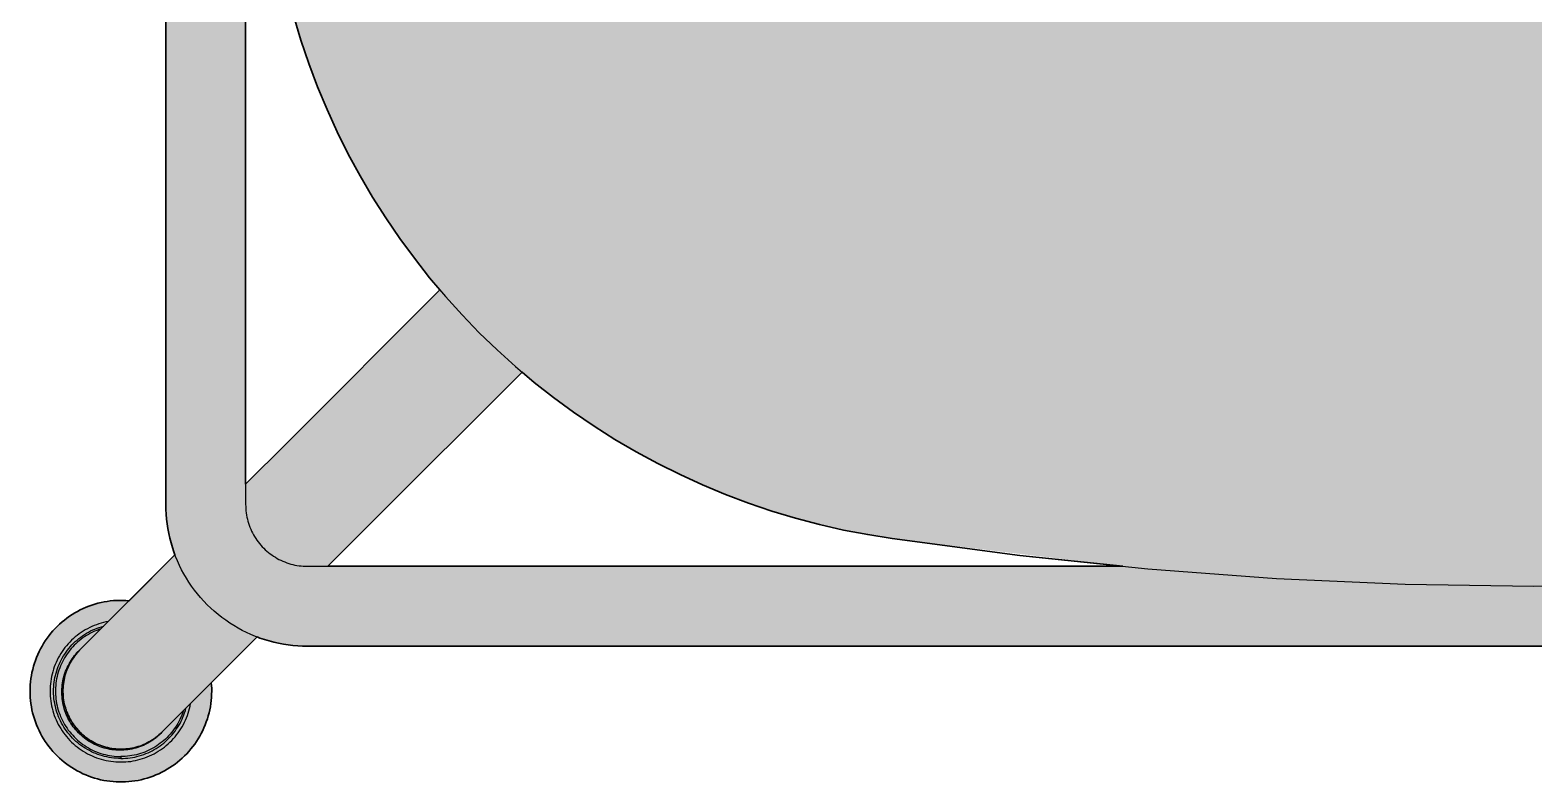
# Model space of a CAD drawing. Header units: millimetres. Extents: x 0 to 1659, y 0 to 753.
# Drawn here: x 1244.9 to 1451.8, y 339.1 to 442.5 of the extents above; entities that cross this region are included whole.
import ezdxf

# ---------------------------------------------------------------- set-up
doc = ezdxf.new("R2010")
doc.units = ezdxf.units.MM
doc.layers.add('Blocks', color=7, linetype='Continuous')
doc.layers.add('Blocks$Fill', color=7, linetype='Continuous', true_color=0xffffff)
doc.layers.add('Blocks$Inner', color=7, linetype='Continuous', lineweight=25, true_color=0x007f00)
doc.layers.add('Blocks$Outline', color=7, linetype='Continuous', lineweight=35, true_color=0xff3f3f)

# ---------------------------------------------------------------- blocks, each defined once
blk = doc.blocks.new('Soft Edge 80 Barstool High Top')
at = {"layer": 'Blocks$Fill'}
h = blk.add_hatch(color=256, dxfattribs=at)
h.paths.add_polyline_path([(526.2, -211.14), (527.05, -211.09), (527.48, -211.09), (527.91, -211.11), (528.34, -211.13), (528.77, -211.18), (529.2, -211.23), (529.63, -211.31), (530.05, -211.39), (530.47, -211.5), (530.89, -211.61), (531.3, -211.74), (531.71, -211.89), (532.11, -212.05), (532.51, -212.22), (532.9, -212.41), (533.28, -212.61), (533.66, -212.82), (534.03, -213.05), (534.39, -213.28), (534.74, -213.54), (535.09, -213.8), (535.42, -214.07), (535.75, -214.36), (536.06, -214.66), (536.36, -214.97), (536.66, -215.28), (536.94, -215.61), (537.21, -215.95), (537.47, -216.3), (537.71, -216.65), (537.95, -217.02), (538.17, -217.39), (538.38, -217.77), (538.57, -218.15), (538.75, -218.55), (538.92, -218.95), (539.08, -219.35), (539.22, -219.76), (539.34, -220.17), (539.45, -220.59), (539.55, -221.01), (539.63, -221.44), (539.7, -221.87), (539.75, -222.3), (539.79, -222.73), (539.81, -223.16), (539.82, -223.59), (539.81, -224.02), (539.79, -224.45), (539.75, -224.88), (539.7, -225.31), (539.63, -225.74), (539.55, -226.16), (539.45, -226.58), (539.34, -227), (539.22, -227.41), (539.08, -227.82), (538.93, -228.22), (538.76, -228.62), (538.58, -229.01), (538.39, -229.4), (538.18, -229.78), (537.96, -230.15), (537.73, -230.51), (537.48, -230.87), (537.22, -231.21), (536.95, -231.55), (536.67, -231.88), (536.38, -232.2), (536.08, -232.51), (535.77, -232.8), (535.44, -233.09), (535.11, -233.36), (534.77, -233.63), (534.42, -233.88), (534.06, -234.12), (533.69, -234.34), (533.32, -234.56), (532.93, -234.76), (532.55, -234.95), (532.15, -235.12), (531.75, -235.28), (531.34, -235.42), (530.93, -235.56), (530.52, -235.67), (530.1, -235.78), (529.68, -235.87), (529.25, -235.94), (528.82, -236), (528.39, -236.04), (527.96, -236.07), (527.53, -236.09), (527.1, -236.09), (526.67, -236.07), (526.24, -236.04), (525.81, -236), (525.38, -235.94), (524.96, -235.87), (524.54, -235.78), (524.12, -235.67), (523.7, -235.56), (523.29, -235.42), (522.88, -235.28), (522.48, -235.12), (522.09, -234.95), (521.7, -234.76), (521.32, -234.56), (520.94, -234.34), (520.58, -234.12), (520.22, -233.88), (519.87, -233.63), (519.52, -233.36), (519.19, -233.09), (518.87, -232.8), (518.55, -232.51), (518.25, -232.2), (517.96, -231.88), (517.68, -231.55), (517.41, -231.21), (517.15, -230.87), (516.91, -230.51), (516.68, -230.15), (516.46, -229.78), (516.25, -229.4), (516.05, -229.01), (515.87, -228.62), (515.71, -228.22), (515.55, -227.82), (515.42, -227.41), (515.29, -227), (515.18, -226.58), (515.08, -226.16), (515, -225.74), (514.94, -225.31), (514.88, -224.88), (514.85, -224.45), (514.82, -224.02), (514.82, -223.59), (514.82, -223.21), (514.84, -222.83), (514.87, -222.44), (508.56, -216.13), (507.54, -216.49), (506.91, -216.68), (506.26, -216.85), (505.61, -217), (504.96, -217.12), (504.3, -217.22), (503.64, -217.3), (502.98, -217.36), (502.31, -217.39), (501.65, -217.4), (163.41, -217.39), (162.74, -217.36), (162.08, -217.3), (161.42, -217.22), (160.76, -217.12), (160.11, -217), (159.46, -216.85), (158.81, -216.68), (158.17, -216.49), (157.54, -216.28), (157.16, -216.13), (150.85, -222.44), (150.9, -223.21), (150.9, -223.59), (150.89, -224.02), (150.87, -224.45), (150.83, -224.88), (150.78, -225.31), (150.72, -225.74), (150.63, -226.16), (150.54, -226.58), (150.43, -227), (150.3, -227.41), (150.16, -227.82), (150.01, -228.22), (149.84, -228.62), (149.66, -229.01), (149.47, -229.4), (149.26, -229.78), (149.04, -230.15), (148.81, -230.51), (148.56, -230.87), (148.31, -231.21), (148.04, -231.55), (147.76, -231.88), (147.47, -232.2), (147.16, -232.51), (146.85, -232.8), (146.53, -233.09), (146.2, -233.36), (145.85, -233.63), (145.5, -233.88), (145.14, -234.12), (144.78, -234.34), (144.4, -234.56), (144.02, -234.76), (143.63, -234.95), (143.23, -235.12), (142.83, -235.28), (142.43, -235.42), (142.02, -235.56), (141.6, -235.67), (141.18, -235.78), (140.76, -235.87), (140.34, -235.94), (139.91, -236), (139.48, -236.04), (139.05, -236.07), (138.62, -236.09), (138.19, -236.09), (137.75, -236.07), (137.32, -236.04), (136.89, -236), (136.47, -235.94), (136.04, -235.87), (135.62, -235.78), (135.2, -235.67), (134.79, -235.56), (134.37, -235.42), (133.97, -235.28), (133.57, -235.12), (133.17, -234.95), (132.78, -234.76), (132.4, -234.56), (132.03, -234.34), (131.66, -234.12), (131.3, -233.88), (130.95, -233.63), (130.61, -233.36), (130.28, -233.09), (129.95, -232.8), (129.64, -232.51), (129.34, -232.2), (129.04, -231.88), (128.76, -231.55), (128.5, -231.21), (128.24, -230.87), (127.99, -230.51), (127.76, -230.15), (127.54, -229.78), (127.33, -229.4), (127.14, -229.01), (126.96, -228.62), (126.79, -228.22), (126.64, -227.82), (126.5, -227.41), (126.38, -227), (126.26, -226.58), (126.17, -226.16), (126.09, -225.74), (126.02, -225.31), (125.97, -224.88), (125.93, -224.45), (125.91, -224.02), (125.9, -223.59), (125.91, -223.16), (125.93, -222.73), (125.97, -222.3), (126.02, -221.87), (126.09, -221.44), (126.17, -221.01), (126.27, -220.59), (126.38, -220.17), (126.5, -219.76), (126.64, -219.35), (126.8, -218.95), (126.96, -218.55), (127.15, -218.15), (127.34, -217.77), (127.55, -217.39), (127.77, -217.02), (128, -216.65), (128.25, -216.3), (128.51, -215.95), (128.78, -215.61), (129.06, -215.28), (129.35, -214.97), (129.66, -214.66), (129.97, -214.36), (130.3, -214.07), (130.63, -213.8), (130.98, -213.54), (131.33, -213.28), (131.69, -213.05), (132.06, -212.82), (132.43, -212.61), (132.82, -212.41), (133.21, -212.22), (133.61, -212.05), (134.01, -211.89), (134.42, -211.74), (134.83, -211.61), (135.24, -211.5), (135.67, -211.39), (136.09, -211.31), (136.52, -211.23), (136.94, -211.18), (137.38, -211.13), (137.81, -211.11), (138.24, -211.09), (138.67, -211.09), (139.1, -211.11), (139.52, -211.14), (145.84, -204.82), (145.49, -203.8), (145.3, -203.17), (145.13, -202.52), (144.98, -201.87), (144.86, -201.22), (144.75, -200.56), (144.67, -199.9), (144.62, -199.24), (144.58, -198.57), (144.57, -197.9), (144.58, 140.33), (144.67, 141.66), (144.75, 142.32), (144.86, 142.98), (144.98, 143.64), (145.13, 144.29), (145.3, 144.93), (145.49, 145.57), (145.7, 146.2), (145.84, 146.58), (139.52, 152.91), (138.67, 152.86), (138.24, 152.86), (137.81, 152.87), (137.38, 152.9), (136.94, 152.94), (136.52, 153), (136.09, 153.07), (135.67, 153.16), (135.24, 153.26), (134.83, 153.38), (134.42, 153.51), (134.01, 153.65), (133.61, 153.81), (133.21, 153.98), (132.82, 154.17), (132.43, 154.37), (132.06, 154.58), (131.69, 154.81), (131.33, 155.05), (130.98, 155.3), (130.63, 155.56), (130.3, 155.84), (129.97, 156.12), (129.66, 156.42), (129.35, 156.73), (129.06, 157.05), (128.78, 157.38), (128.51, 157.71), (128.25, 158.06), (128, 158.42), (127.77, 158.78), (127.55, 159.15), (127.34, 159.53), (127.15, 159.92), (126.96, 160.31), (126.8, 160.71), (126.64, 161.11), (126.5, 161.52), (126.38, 161.94), (126.27, 162.36), (126.17, 162.78), (126.09, 163.2), (126.02, 163.63), (125.97, 164.06), (125.93, 164.49), (125.91, 164.92), (125.9, 165.35), (125.91, 165.79), (125.93, 166.22), (125.97, 166.65), (126.02, 167.08), (126.09, 167.5), (126.17, 167.93), (126.26, 168.35), (126.38, 168.76), (126.5, 169.18), (126.64, 169.59), (126.79, 169.99), (126.96, 170.39), (127.14, 170.78), (127.33, 171.16), (127.54, 171.54), (127.76, 171.91), (127.99, 172.28), (128.24, 172.63), (128.5, 172.98), (128.76, 173.32), (129.04, 173.64), (129.34, 173.96), (129.64, 174.27), (129.95, 174.57), (130.28, 174.85), (130.61, 175.13), (130.95, 175.39), (131.3, 175.64), (131.66, 175.88), (132.03, 176.11), (132.4, 176.32), (132.78, 176.52), (133.17, 176.71), (133.57, 176.88), (133.97, 177.04), (134.37, 177.19), (134.79, 177.32), (135.2, 177.44), (135.62, 177.54), (136.04, 177.63), (136.47, 177.7), (136.89, 177.76), (137.32, 177.81), (137.75, 177.84), (138.19, 177.85), (138.62, 177.85), (139.05, 177.84), (139.48, 177.81), (139.91, 177.76), (140.34, 177.7), (140.76, 177.63), (141.18, 177.54), (141.6, 177.44), (142.02, 177.32), (142.43, 177.19), (142.83, 177.04), (143.23, 176.88), (143.63, 176.71), (144.02, 176.52), (144.4, 176.32), (144.78, 176.11), (145.14, 175.88), (145.5, 175.64), (145.85, 175.39), (146.2, 175.13), (146.53, 174.85), (146.85, 174.57), (147.16, 174.27), (147.47, 173.96), (147.76, 173.64), (148.04, 173.32), (148.31, 172.98), (148.56, 172.63), (148.81, 172.28), (149.04, 171.91), (149.26, 171.54), (149.47, 171.16), (149.66, 170.78), (149.84, 170.39), (150.01, 169.99), (150.16, 169.59), (150.3, 169.18), (150.43, 168.76), (150.54, 168.35), (150.63, 167.93), (150.72, 167.5), (150.78, 167.08), (150.83, 166.65), (150.87, 166.22), (150.89, 165.79), (150.9, 165.35), (150.9, 164.98), (150.88, 164.6), (150.85, 164.2), (157.16, 157.9), (158.17, 158.25), (158.81, 158.45), (159.46, 158.61), (160.11, 158.76), (160.76, 158.88), (161.42, 158.99), (162.08, 159.07), (162.74, 159.12), (163.41, 159.16), (164.07, 159.17), (502.31, 159.16), (502.98, 159.12), (503.64, 159.07), (504.3, 158.99), (504.96, 158.88), (505.61, 158.76), (506.26, 158.61), (506.91, 158.45), (507.54, 158.25), (508.18, 158.04), (508.56, 157.9), (514.87, 164.2), (514.82, 164.98), (514.82, 165.35), (514.82, 165.79), (514.85, 166.22), (514.88, 166.65), (514.94, 167.08), (515, 167.5), (515.08, 167.93), (515.18, 168.35), (515.29, 168.76), (515.42, 169.18), (515.55, 169.59), (515.71, 169.99), (515.87, 170.39), (516.05, 170.78), (516.25, 171.16), (516.46, 171.54), (516.68, 171.91), (516.91, 172.28), (517.15, 172.63), (517.41, 172.98), (517.68, 173.32), (517.96, 173.64), (518.25, 173.96), (518.55, 174.27), (518.87, 174.57), (519.19, 174.85), (519.52, 175.13), (519.87, 175.39), (520.22, 175.64), (520.58, 175.88), (520.94, 176.11), (521.32, 176.32), (521.7, 176.52), (522.09, 176.71), (522.48, 176.88), (522.88, 177.04), (523.29, 177.19), (523.7, 177.32), (524.12, 177.44), (524.54, 177.54), (524.96, 177.63), (525.38, 177.7), (525.81, 177.76), (526.24, 177.81), (526.67, 177.84), (527.1, 177.85), (527.53, 177.85), (527.96, 177.84), (528.39, 177.81), (528.82, 177.76), (529.25, 177.7), (529.68, 177.63), (530.1, 177.54), (530.52, 177.44), (530.93, 177.32), (531.34, 177.19), (531.75, 177.04), (532.15, 176.88), (532.55, 176.71), (532.93, 176.52), (533.32, 176.32), (533.69, 176.11), (534.06, 175.88), (534.42, 175.64), (534.77, 175.39), (535.11, 175.13), (535.44, 174.85), (535.77, 174.57), (536.08, 174.27), (536.38, 173.96), (536.67, 173.64), (536.95, 173.32), (537.22, 172.98), (537.48, 172.63), (537.73, 172.28), (537.96, 171.91), (538.18, 171.54), (538.39, 171.16), (538.58, 170.78), (538.76, 170.39), (538.93, 169.99), (539.08, 169.59), (539.22, 169.18), (539.34, 168.76), (539.45, 168.35), (539.55, 167.93), (539.63, 167.5), (539.7, 167.08), (539.75, 166.65), (539.79, 166.22), (539.81, 165.79), (539.82, 165.35), (539.81, 164.92), (539.79, 164.49), (539.75, 164.06), (539.7, 163.63), (539.63, 163.2), (539.55, 162.78), (539.45, 162.36), (539.34, 161.94), (539.22, 161.52), (539.08, 161.11), (538.92, 160.71), (538.75, 160.31), (538.57, 159.92), (538.38, 159.53), (538.17, 159.15), (537.95, 158.78), (537.71, 158.42), (537.47, 158.06), (537.21, 157.71), (536.94, 157.38), (536.66, 157.05), (536.36, 156.73), (536.06, 156.42), (535.75, 156.12), (535.42, 155.84), (535.09, 155.56), (534.74, 155.3), (534.39, 155.05), (534.03, 154.81), (533.66, 154.58), (533.28, 154.37), (532.9, 154.17), (532.51, 153.98), (532.11, 153.81), (531.71, 153.65), (531.3, 153.51), (530.89, 153.38), (530.47, 153.26), (530.05, 153.16), (529.63, 153.07), (529.2, 153), (528.77, 152.94), (528.34, 152.9), (527.91, 152.87), (527.48, 152.86), (527.05, 152.86), (526.61, 152.87), (526.2, 152.91), (519.88, 146.58), (520.23, 145.57), (520.42, 144.93), (520.59, 144.29), (520.74, 143.64), (520.86, 142.98), (520.96, 142.32), (521.04, 141.66), (521.1, 141), (521.13, 140.33), (521.15, 139.67), (521.13, -198.57), (521.1, -199.24), (521.04, -199.9), (520.96, -200.56), (520.86, -201.22), (520.74, -201.87), (520.59, -202.52), (520.42, -203.17), (520.23, -203.8), (520.02, -204.43), (519.88, -204.82)], flags=0)
h.paths.add_polyline_path([(483.42, 110.12), (486.93, 105.78), (488.94, 103.03), (490.86, 100.22), (492.67, 97.35), (494.4, 94.42), (496.01, 91.43), (497.53, 88.39), (498.94, 85.29), (500.25, 82.15), (501.45, 78.97), (502.54, 75.75), (503.52, 72.5), (504.39, 69.21), (505.15, 65.89), (505.79, 62.56), (506.32, 59.2), (508.67, 41.63), (510.15, 27.45), (510.15, 136.85)], flags=0)
h.paths.add_polyline_path([(389.42, 148.17), (421.18, 144.35), (424.53, 143.82), (427.87, 143.17), (431.19, 142.41), (434.47, 141.55), (437.73, 140.56), (440.95, 139.47), (444.13, 138.27), (447.27, 136.97), (450.36, 135.55), (453.41, 134.04), (456.4, 132.42), (459.33, 130.7), (462.2, 128.88), (465.01, 126.96), (467.75, 124.95), (470.43, 122.85), (472.1, 121.44), (498.83, 148.17)], flags=0)
h.paths.add_polyline_path([(193.61, 121.45), (195.82, 123.28), (197.25, 124.41), (198.7, 125.51), (200.16, 126.58), (201.65, 127.63), (203.16, 128.65), (204.69, 129.64), (206.23, 130.61), (207.8, 131.55), (209.38, 132.46), (210.98, 133.34), (212.86, 134.33), (214.76, 135.28), (216.68, 136.19), (218.63, 137.06), (220.6, 137.88), (222.59, 138.67), (224.6, 139.42), (226.63, 140.12), (228.68, 140.79), (230.75, 141.41), (232.84, 141.98), (234.94, 142.52), (237.07, 143), (239.21, 143.45), (241.37, 143.85), (243.54, 144.2), (256.25, 145.97), (269, 147.47), (276.42, 148.17), (166.89, 148.17)], flags=0)
h.paths.add_polyline_path([(155.57, 27.32), (157.77, 47.49), (159.54, 60.2), (159.9, 62.37), (160.29, 64.53), (160.74, 66.67), (161.22, 68.8), (161.76, 70.9), (162.33, 72.99), (162.95, 75.06), (163.62, 77.11), (164.32, 79.14), (165.07, 81.15), (165.86, 83.14), (166.69, 85.11), (167.55, 87.06), (168.46, 88.98), (169.41, 90.88), (170.4, 92.76), (171.28, 94.36), (172.19, 95.94), (173.13, 97.51), (174.1, 99.06), (175.09, 100.58), (176.11, 102.09), (177.16, 103.58), (178.23, 105.04), (179.33, 106.49), (180.46, 107.92), (181.61, 109.32), (182.3, 110.13), (155.57, 136.85)], flags=0)
h.paths.add_polyline_path([(182.3, -168.36), (178.79, -164.01), (176.78, -161.27), (174.86, -158.46), (173.04, -155.59), (171.32, -152.66), (169.7, -149.67), (168.19, -146.62), (166.77, -143.53), (165.47, -140.39), (164.27, -137.21), (163.18, -133.99), (162.2, -130.73), (161.33, -127.45), (160.57, -124.13), (159.92, -120.79), (159.39, -117.43), (157.04, -99.86), (155.57, -85.68), (155.57, -195.09)], flags=0)
h.paths.add_polyline_path([(276.29, -206.4), (244.54, -202.58), (241.18, -202.05), (237.85, -201.41), (234.53, -200.65), (231.24, -199.78), (227.99, -198.8), (224.77, -197.71), (221.59, -196.51), (218.45, -195.2), (215.35, -193.79), (212.31, -192.27), (209.32, -190.65), (206.39, -188.93), (203.52, -187.11), (200.71, -185.2), (197.96, -183.19), (195.29, -181.09), (193.62, -179.67), (166.89, -206.4)], flags=0)
h.paths.add_polyline_path([(510.15, -85.56), (507.95, -105.72), (506.17, -118.43), (505.82, -120.61), (505.42, -122.77), (504.98, -124.91), (504.49, -127.03), (503.96, -129.14), (503.38, -131.23), (502.76, -133.3), (502.1, -135.35), (501.4, -137.38), (500.65, -139.39), (499.86, -141.38), (499.03, -143.35), (498.16, -145.29), (497.25, -147.22), (496.31, -149.12), (495.32, -150.99), (494.44, -152.6), (493.52, -154.18), (492.59, -155.75), (491.62, -157.29), (490.63, -158.82), (489.6, -160.33), (488.56, -161.81), (487.48, -163.28), (486.38, -164.73), (485.26, -166.15), (484.11, -167.56), (483.42, -168.37), (510.15, -195.09)], flags=0)
h.paths.add_polyline_path([(472.11, -179.68), (469.9, -181.52), (468.47, -182.64), (467.02, -183.74), (465.55, -184.82), (464.07, -185.86), (462.56, -186.88), (461.03, -187.88), (459.49, -188.84), (457.92, -189.78), (456.34, -190.69), (454.74, -191.58), (452.86, -192.57), (450.96, -193.51), (449.03, -194.42), (447.09, -195.29), (445.12, -196.12), (443.13, -196.91), (441.12, -197.66), (439.09, -198.36), (437.04, -199.02), (434.97, -199.64), (432.88, -200.22), (430.77, -200.75), (428.65, -201.24), (426.51, -201.68), (424.35, -202.08), (422.17, -202.43), (409.46, -204.21), (396.72, -205.71), (389.3, -206.4), (498.83, -206.4)], flags=0)
at = {"layer": 'Blocks$Inner'}
for p, q in [((155.57, -85.68), (155.57, -197.9)), ((161.23, -189.44), (182.3, -168.36)), ((193.62, -179.67), (172.54, -200.75)), ((145.84, -204.82), (132.73, -217.93)), ((164.07, -206.4), (276.29, -206.4)), ((144.05, -229.24), (157.16, -216.13))]:
    blk.add_line(p, q, dxfattribs=at)
for points in [[(501.65, -217.4), (164.07, -217.4), (163.41, -217.39), (162.74, -217.36), (162.08, -217.3), (161.42, -217.22), (160.76, -217.12), (160.11, -217), (159.46, -216.85), (158.81, -216.68), (158.17, -216.49), (157.54, -216.28), (156.92, -216.05), (156.3, -215.79), (155.7, -215.51), (155.1, -215.22), (154.52, -214.9), (153.94, -214.57), (153.38, -214.21), (152.83, -213.84), (152.29, -213.44), (151.77, -213.03), (151.26, -212.6), (150.76, -212.16), (150.28, -211.69), (149.82, -211.21), (149.38, -210.72), (148.95, -210.21), (148.53, -209.69), (148.14, -209.15), (147.77, -208.6), (147.41, -208.04), (147.08, -207.46), (146.76, -206.88), (146.46, -206.28), (146.19, -205.67), (145.93, -205.06), (145.7, -204.43), (145.49, -203.8), (145.3, -203.17), (145.13, -202.52), (144.98, -201.87), (144.86, -201.22), (144.75, -200.56), (144.67, -199.9), (144.62, -199.24), (144.58, -198.57), (144.57, -197.9), (144.57, 139.67)], [(162.2, -130.73), (163.18, -133.99), (164.27, -137.21), (165.47, -140.39), (166.77, -143.53), (168.19, -146.62), (169.7, -149.67), (171.32, -152.66), (173.04, -155.59), (174.86, -158.46), (176.78, -161.27), (178.79, -164.01), (180.89, -166.69), (183.08, -169.29), (185.36, -171.81), (187.72, -174.25), (190.17, -176.62), (192.69, -178.9), (195.29, -181.09), (197.96, -183.19), (200.71, -185.2), (203.52, -187.11), (206.39, -188.93), (209.32, -190.65), (212.31, -192.27), (215.35, -193.79), (218.45, -195.2), (221.59, -196.51), (224.77, -197.71), (227.99, -198.8), (231.24, -199.78), (234.53, -200.65), (237.85, -201.41), (241.18, -202.05), (244.54, -202.58), (262.11, -204.93), (279.75, -206.76), (297.42, -208.07), (315.13, -208.86), (332.86, -209.12), (348.86, -208.9)], [(155.57, -195.09), (161.23, -189.44)], [(155.57, -197.9), (155.58, -198.19), (155.59, -198.48), (155.62, -198.77), (155.65, -199.06), (155.7, -199.35), (155.75, -199.63), (155.81, -199.92), (155.89, -200.2), (155.97, -200.48), (156.06, -200.75), (156.17, -201.02), (156.28, -201.29), (156.4, -201.56), (156.53, -201.82), (156.66, -202.07), (156.81, -202.32), (156.97, -202.57), (157.13, -202.81), (157.3, -203.04), (157.48, -203.27), (157.67, -203.49), (157.86, -203.71), (158.06, -203.92), (158.27, -204.12), (158.49, -204.31), (158.71, -204.5), (158.94, -204.68), (159.17, -204.85), (159.41, -205.01), (159.66, -205.17), (159.91, -205.31), (160.16, -205.45), (160.42, -205.58), (160.69, -205.7), (160.95, -205.81), (161.23, -205.91), (161.5, -206.01), (161.78, -206.09), (162.06, -206.16), (162.34, -206.23), (162.63, -206.28), (162.92, -206.33), (163.2, -206.36), (163.49, -206.38), (163.78, -206.4), (164.07, -206.4)], [(172.54, -200.75), (166.89, -206.4)], [(150.85, -222.44), (150.88, -222.83), (150.9, -223.21), (150.9, -223.59), (150.89, -224.02), (150.87, -224.45), (150.83, -224.88), (150.78, -225.31), (150.72, -225.74), (150.63, -226.16), (150.54, -226.58), (150.43, -227), (150.3, -227.41), (150.16, -227.82), (150.01, -228.22), (149.84, -228.62), (149.66, -229.01), (149.47, -229.4), (149.26, -229.78), (149.04, -230.15), (148.81, -230.51), (148.56, -230.87), (148.31, -231.21), (148.04, -231.55), (147.76, -231.88), (147.47, -232.2), (147.16, -232.51), (146.85, -232.8), (146.53, -233.09), (146.2, -233.36), (145.85, -233.63), (145.5, -233.88), (145.14, -234.12), (144.78, -234.34), (144.4, -234.56), (144.02, -234.76), (143.63, -234.95), (143.23, -235.12), (142.83, -235.28), (142.43, -235.42), (142.02, -235.56), (141.6, -235.67), (141.18, -235.78), (140.76, -235.87), (140.34, -235.94), (139.91, -236), (139.48, -236.04), (139.05, -236.07), (138.62, -236.09), (138.19, -236.09), (137.75, -236.07), (137.32, -236.04), (136.89, -236), (136.47, -235.94), (136.04, -235.87), (135.62, -235.78), (135.2, -235.67), (134.79, -235.56), (134.37, -235.42), (133.97, -235.28), (133.57, -235.12), (133.17, -234.95), (132.78, -234.76), (132.4, -234.56), (132.03, -234.34), (131.66, -234.12), (131.3, -233.88), (130.95, -233.63), (130.61, -233.36), (130.28, -233.09), (129.95, -232.8), (129.64, -232.51), (129.34, -232.2), (129.04, -231.88), (128.76, -231.55), (128.5, -231.21), (128.24, -230.87), (127.99, -230.51), (127.76, -230.15), (127.54, -229.78), (127.33, -229.4), (127.14, -229.01), (126.96, -228.62), (126.79, -228.22), (126.64, -227.82), (126.5, -227.41), (126.38, -227), (126.26, -226.58), (126.17, -226.16), (126.09, -225.74), (126.02, -225.31), (125.97, -224.88), (125.93, -224.45), (125.91, -224.02), (125.9, -223.59), (125.91, -223.16), (125.93, -222.73), (125.97, -222.3), (126.02, -221.87), (126.09, -221.44), (126.17, -221.01), (126.27, -220.59), (126.38, -220.17), (126.5, -219.76), (126.64, -219.35), (126.8, -218.95), (126.96, -218.55), (127.15, -218.15), (127.34, -217.77), (127.55, -217.39), (127.77, -217.02), (128, -216.65), (128.25, -216.3), (128.51, -215.95), (128.78, -215.61), (129.06, -215.28), (129.35, -214.97), (129.66, -214.66), (129.97, -214.36), (130.3, -214.07), (130.63, -213.8), (130.98, -213.54), (131.33, -213.28), (131.69, -213.05), (132.06, -212.82), (132.43, -212.61), (132.82, -212.41), (133.21, -212.22), (133.61, -212.05), (134.01, -211.89), (134.42, -211.74), (134.83, -211.61), (135.24, -211.5), (135.67, -211.39), (136.09, -211.31), (136.52, -211.23), (136.94, -211.18), (137.38, -211.13), (137.81, -211.11), (138.24, -211.09), (138.67, -211.09), (139.1, -211.11), (139.54, -211.14)], [(136.69, -213.99), (136.35, -214.06), (136.02, -214.14), (135.69, -214.22), (135.37, -214.32), (135.05, -214.44), (134.73, -214.56), (134.42, -214.69), (134.11, -214.84), (133.81, -214.99), (133.51, -215.16), (133.22, -215.33), (132.94, -215.52), (132.66, -215.71), (132.39, -215.92), (132.12, -216.13), (131.87, -216.35), (131.62, -216.59), (131.38, -216.83), (131.15, -217.08), (130.93, -217.33), (130.71, -217.6), (130.51, -217.87), (130.31, -218.15), (130.13, -218.43), (129.95, -218.72), (129.79, -219.02), (129.63, -219.32), (129.49, -219.63), (129.36, -219.94), (129.24, -220.26), (129.13, -220.58), (129.03, -220.91), (128.94, -221.24), (128.86, -221.57), (128.8, -221.9), (128.75, -222.24), (128.7, -222.57), (128.68, -222.91), (128.66, -223.25), (128.65, -223.59), (128.66, -223.93), (128.68, -224.27), (128.7, -224.61), (128.75, -224.95), (128.8, -225.28), (128.86, -225.62), (128.94, -225.95), (129.03, -226.28), (129.13, -226.6), (129.24, -226.92), (129.36, -227.24), (129.49, -227.55), (129.64, -227.86), (129.79, -228.17), (129.96, -228.46), (130.13, -228.75), (130.32, -229.04), (130.51, -229.32), (130.72, -229.59), (130.93, -229.85), (131.15, -230.11), (131.38, -230.36), (131.62, -230.6), (131.87, -230.83), (132.13, -231.06), (132.39, -231.27), (132.66, -231.47), (132.94, -231.67), (133.23, -231.86), (133.52, -232.03), (133.82, -232.2), (134.12, -232.35), (134.43, -232.49), (134.74, -232.63), (135.06, -232.75), (135.38, -232.86), (135.7, -232.96), (136.03, -233.05), (136.36, -233.13), (136.7, -233.19), (137.03, -233.24), (137.37, -233.29), (137.71, -233.32), (138.05, -233.33), (138.39, -233.34), (138.73, -233.34), (139.07, -233.32), (139.41, -233.29), (139.75, -233.25), (140.08, -233.2), (140.41, -233.13), (140.75, -233.05), (141.07, -232.97), (141.4, -232.87), (141.72, -232.76), (142.04, -232.64), (142.35, -232.5), (142.66, -232.36), (142.96, -232.21), (143.26, -232.04), (143.55, -231.87), (143.84, -231.68), (144.12, -231.49), (144.39, -231.28), (144.65, -231.07), (144.91, -230.85), (145.16, -230.62), (145.4, -230.38), (145.63, -230.13), (145.86, -229.87), (146.07, -229.61), (146.28, -229.34), (146.47, -229.06), (146.66, -228.77), (146.83, -228.48), (147, -228.19), (147.16, -227.88), (147.3, -227.58), (147.43, -227.26), (147.56, -226.95), (147.67, -226.63), (147.77, -226.3), (147.86, -225.97), (147.93, -225.64), (148, -225.31)], [(146.97, -226.33), (146.88, -226.62), (146.77, -226.91), (146.65, -227.19), (146.52, -227.47), (146.38, -227.75), (146.24, -228.02), (146.08, -228.28), (145.92, -228.54), (145.75, -228.79), (145.56, -229.04), (145.37, -229.28), (145.18, -229.52), (144.97, -229.74), (144.76, -229.96), (144.54, -230.18), (144.31, -230.38), (144.07, -230.58), (143.83, -230.77), (143.58, -230.95), (143.33, -231.12), (143.07, -231.29), (142.81, -231.44), (142.54, -231.59), (142.26, -231.72), (141.98, -231.85), (141.7, -231.97), (141.41, -232.07), (141.12, -232.17), (140.83, -232.26), (140.53, -232.34), (140.23, -232.4), (139.93, -232.46), (139.62, -232.51), (139.32, -232.54), (139.01, -232.57), (138.71, -232.59), (138.4, -232.59), (138.4, -232.86), (138.08, -232.85), (137.76, -232.83), (137.44, -232.81), (137.12, -232.77), (136.8, -232.72), (136.48, -232.65), (136.17, -232.58), (135.86, -232.5), (135.55, -232.41), (135.25, -232.3), (134.95, -232.19), (134.65, -232.06), (134.36, -231.93), (134.07, -231.78), (133.79, -231.62), (133.51, -231.46), (133.24, -231.28), (132.98, -231.1), (132.72, -230.91), (132.47, -230.71), (132.22, -230.5), (131.99, -230.28), (131.76, -230.05), (131.54, -229.82), (131.33, -229.57), (131.12, -229.32), (130.93, -229.07), (130.74, -228.8), (130.57, -228.53), (130.4, -228.26), (130.24, -227.98), (130.09, -227.69), (129.96, -227.4), (129.83, -227.11), (129.71, -226.81), (129.61, -226.5), (129.51, -226.19), (129.43, -225.88), (129.35, -225.57), (129.29, -225.25), (129.24, -224.94), (129.19, -224.62), (129.16, -224.3), (129.14, -223.98), (129.14, -223.65), (129.14, -223.33), (129.16, -223.01), (129.18, -222.69), (129.22, -222.37), (129.27, -222.05), (129.32, -221.73), (129.39, -221.42), (129.48, -221.11), (129.57, -220.8), (129.67, -220.49), (129.78, -220.19), (129.91, -219.9), (130.04, -219.6), (130.18, -219.31), (130.34, -219.03), (130.5, -218.75), (130.67, -218.48), (130.86, -218.22), (131.05, -217.96), (131.25, -217.71), (131.46, -217.46), (131.67, -217.22), (131.9, -216.99), (132.13, -216.77), (132.37, -216.56), (132.62, -216.35), (132.88, -216.16), (133.14, -215.97), (133.41, -215.79), (133.68, -215.62), (133.96, -215.46), (134.24, -215.31), (134.53, -215.17), (134.83, -215.04), (135.13, -214.92), (135.43, -214.82), (135.74, -214.72), (136.05, -214.63)], [(135.66, -215.02), (135.37, -215.12), (135.07, -215.23), (134.79, -215.35), (134.51, -215.48), (134.23, -215.62), (133.95, -215.77), (133.69, -215.92), (133.43, -216.09), (133.17, -216.27), (132.92, -216.45), (132.68, -216.65), (132.44, -216.85), (132.21, -217.06), (131.99, -217.28), (131.77, -217.5), (131.57, -217.73), (131.37, -217.97), (131.18, -218.22), (131, -218.47), (130.83, -218.73), (130.66, -218.99), (130.51, -219.26), (130.36, -219.54), (130.23, -219.82), (130.1, -220.1), (129.99, -220.39), (129.88, -220.69), (129.79, -220.98), (129.7, -221.28), (129.63, -221.58), (129.56, -221.89), (129.51, -222.19), (129.47, -222.5), (129.44, -222.81), (129.41, -223.12), (129.4, -223.43), (129.4, -223.74), (129.41, -224.05), (129.43, -224.36), (129.47, -224.67), (129.51, -224.98), (129.56, -225.28), (129.63, -225.59), (129.7, -225.89), (129.78, -226.19), (129.88, -226.49), (129.98, -226.78), (130.1, -227.07), (130.22, -227.35), (130.36, -227.63), (130.5, -227.91), (130.66, -228.18), (130.82, -228.44), (130.99, -228.7), (131.17, -228.95), (131.36, -229.2), (131.56, -229.44), (131.77, -229.67), (131.98, -229.9), (132.2, -230.12), (132.43, -230.33), (132.67, -230.53), (132.91, -230.72), (133.16, -230.91), (133.42, -231.08), (133.68, -231.25), (133.94, -231.41), (134.22, -231.56), (134.49, -231.7), (134.78, -231.83), (135.06, -231.95), (135.35, -232.06), (135.65, -232.16), (135.95, -232.25), (136.25, -232.33), (136.55, -232.4), (136.85, -232.46), (137.16, -232.51), (137.47, -232.54), (137.78, -232.57), (138.09, -232.59), (138.4, -232.59)], [(138.42, -231.57), (138.27, -231.72), (137.99, -231.72), (137.71, -231.7), (137.44, -231.68), (137.16, -231.65), (136.89, -231.6), (136.62, -231.55), (136.35, -231.49), (136.08, -231.42), (135.82, -231.34), (135.56, -231.25), (135.3, -231.15), (135.04, -231.04), (134.79, -230.93), (134.54, -230.8), (134.3, -230.67), (134.06, -230.53), (133.83, -230.38), (133.6, -230.22), (133.38, -230.05), (133.17, -229.88), (132.96, -229.7), (132.75, -229.51), (132.56, -229.32), (132.37, -229.12), (132.18, -228.91), (132.01, -228.7), (131.84, -228.48), (131.68, -228.25), (131.53, -228.02), (131.38, -227.78), (131.24, -227.54), (131.12, -227.3), (131, -227.05), (130.89, -226.79), (130.78, -226.54), (130.69, -226.28), (130.61, -226.01), (130.53, -225.75), (130.47, -225.48), (130.41, -225.21), (130.37, -224.93), (130.33, -224.66), (130.3, -224.38), (130.28, -224.11), (130.27, -223.83), (130.27, -223.55), (130.29, -223.28), (130.31, -223), (130.34, -222.73), (130.37, -222.45), (130.42, -222.18), (130.48, -221.91), (130.55, -221.64), (130.62, -221.37), (130.71, -221.11), (130.8, -220.85), (130.91, -220.6), (131.02, -220.34), (131.14, -220.09), (131.27, -219.85), (131.41, -219.61), (131.56, -219.37), (131.71, -219.14), (131.87, -218.92), (132.04, -218.7), (132.22, -218.49), (132.4, -218.28), (132.6, -218.08), (132.67, -218.01), (132.6, -218.08), (132.75, -217.93), (132.56, -218.13), (132.37, -218.33), (132.2, -218.55), (132.03, -218.77), (131.87, -218.99), (131.71, -219.22), (131.56, -219.45), (131.43, -219.69), (131.3, -219.94), (131.18, -220.19), (131.06, -220.44), (130.96, -220.7), (130.87, -220.95), (130.78, -221.22), (130.7, -221.48), (130.64, -221.75), (130.58, -222.02), (130.53, -222.29), (130.49, -222.57), (130.46, -222.84), (130.44, -223.12), (130.43, -223.39), (130.43, -223.67), (130.44, -223.95), (130.45, -224.22), (130.48, -224.5), (130.52, -224.77), (130.56, -225.05), (130.62, -225.32), (130.69, -225.59), (130.76, -225.85), (130.84, -226.11), (130.94, -226.38), (131.04, -226.63), (131.15, -226.89), (131.27, -227.14), (131.39, -227.38), (131.53, -227.62), (131.67, -227.86), (131.83, -228.09), (131.99, -228.31), (132.15, -228.53), (132.33, -228.75), (132.51, -228.96), (132.7, -229.16), (132.9, -229.35), (133.1, -229.54), (133.31, -229.72), (133.53, -229.89), (133.75, -230.06), (133.98, -230.22), (134.21, -230.37), (134.45, -230.51), (134.69, -230.64), (134.93, -230.77), (135.18, -230.88), (135.44, -230.99), (135.7, -231.09), (135.96, -231.18), (136.22, -231.26), (136.49, -231.33), (136.76, -231.39), (137.03, -231.45), (137.3, -231.49), (137.58, -231.53), (137.85, -231.55), (138.13, -231.56), (138.41, -231.57), (138.68, -231.57), (138.95, -231.55), (139.22, -231.53), (139.5, -231.5), (139.77, -231.46), (140.03, -231.41), (140.3, -231.35), (140.56, -231.28), (140.83, -231.2), (141.09, -231.12), (141.34, -231.02), (141.59, -230.92), (141.84, -230.81), (142.09, -230.69), (142.33, -230.56), (142.56, -230.42), (142.79, -230.27), (143.02, -230.12), (143.24, -229.96), (143.46, -229.79), (143.66, -229.62), (143.87, -229.43), (144.06, -229.24), (143.91, -229.4)], [(132.73, -217.93), (132.54, -218.13), (132.36, -218.34), (132.18, -218.55), (132.01, -218.77), (131.84, -219), (131.69, -219.23), (131.54, -219.46), (131.4, -219.71), (131.27, -219.95), (131.15, -220.2), (131.04, -220.46), (130.93, -220.72), (130.84, -220.98), (130.75, -221.24), (130.67, -221.51), (130.61, -221.78), (130.55, -222.06), (130.5, -222.33), (130.46, -222.61), (130.44, -222.88), (130.42, -223.16), (130.41, -223.44), (130.41, -223.72), (130.42, -224), (130.44, -224.28), (130.47, -224.55), (130.51, -224.83), (130.56, -225.1), (130.61, -225.38), (130.68, -225.65), (130.76, -225.91), (130.85, -226.18), (130.94, -226.44), (131.05, -226.7), (131.16, -226.95), (131.28, -227.2), (131.42, -227.45), (131.56, -227.69), (131.7, -227.93), (131.86, -228.16), (132.02, -228.38), (132.2, -228.6), (132.38, -228.81), (132.56, -229.02), (132.76, -229.22), (132.96, -229.42), (133.16, -229.6), (133.38, -229.78), (133.6, -229.95), (133.82, -230.12), (134.05, -230.27), (134.29, -230.42), (134.53, -230.56), (134.77, -230.69), (135.02, -230.82), (135.28, -230.93), (135.54, -231.03), (135.8, -231.13), (136.06, -231.22), (136.33, -231.29), (136.6, -231.36), (136.87, -231.42), (137.15, -231.47), (137.42, -231.51), (137.7, -231.54), (137.98, -231.56), (138.26, -231.57), (138.54, -231.57), (138.82, -231.56), (139.09, -231.54), (139.37, -231.51), (139.65, -231.47), (139.92, -231.43), (140.19, -231.37), (140.46, -231.3), (140.73, -231.23), (141, -231.14), (141.26, -231.05), (141.52, -230.94), (141.77, -230.83), (142.02, -230.71), (142.27, -230.58), (142.51, -230.44), (142.75, -230.29), (142.98, -230.14), (143.21, -229.97), (143.43, -229.8), (143.64, -229.62), (143.85, -229.44), (144.05, -229.24)], [(132.73, -217.93), (132.54, -218.13), (132.36, -218.34), (132.18, -218.55), (132.01, -218.77), (131.84, -219), (131.69, -219.23), (131.54, -219.46), (131.4, -219.71), (131.27, -219.95), (131.15, -220.2), (131.04, -220.46), (130.93, -220.72), (130.84, -220.98), (130.75, -221.24), (130.67, -221.51), (130.61, -221.78), (130.55, -222.06), (130.5, -222.33), (130.46, -222.61), (130.44, -222.88), (130.42, -223.16), (130.41, -223.44), (130.41, -223.72), (130.42, -224), (130.44, -224.28), (130.47, -224.55), (130.51, -224.83), (130.56, -225.1), (130.61, -225.38), (130.68, -225.65), (130.76, -225.91), (130.85, -226.18), (130.94, -226.44), (131.05, -226.7), (131.16, -226.95), (131.28, -227.2), (131.42, -227.45), (131.56, -227.69), (131.7, -227.93), (131.86, -228.16), (132.02, -228.38), (132.2, -228.6), (132.38, -228.81), (132.56, -229.02), (132.76, -229.22), (132.96, -229.42), (133.16, -229.6), (133.38, -229.78), (133.6, -229.95), (133.82, -230.12), (134.05, -230.27), (134.29, -230.42), (134.53, -230.56), (134.77, -230.69), (135.02, -230.82), (135.28, -230.93), (135.54, -231.03), (135.8, -231.13), (136.06, -231.22), (136.33, -231.29), (136.6, -231.36), (136.87, -231.42), (137.15, -231.47), (137.42, -231.51), (137.7, -231.54), (137.98, -231.56), (138.26, -231.57), (138.54, -231.57), (138.82, -231.56), (139.09, -231.54), (139.37, -231.51), (139.65, -231.47), (139.92, -231.43), (140.19, -231.37), (140.46, -231.3), (140.73, -231.23), (141, -231.14), (141.26, -231.05), (141.52, -230.94), (141.77, -230.83), (142.02, -230.71), (142.27, -230.58), (142.51, -230.44), (142.75, -230.29), (142.98, -230.14), (143.21, -229.97), (143.43, -229.8), (143.64, -229.62), (143.85, -229.44), (144.05, -229.24)], [(132.67, -218.01), (132.6, -218.08)], [(138.4, -232.86), (138.72, -232.85), (139.04, -232.83), (139.36, -232.81), (139.68, -232.77), (140, -232.72), (140.31, -232.66), (140.62, -232.59), (140.93, -232.5), (141.24, -232.41), (141.54, -232.31), (141.84, -232.19), (142.14, -232.07), (142.43, -231.94), (142.71, -231.79), (142.99, -231.64), (143.27, -231.47), (143.54, -231.3), (143.8, -231.12), (144.06, -230.93), (144.31, -230.73), (144.55, -230.52), (144.79, -230.3), (145.02, -230.08), (145.24, -229.84), (145.45, -229.6), (145.65, -229.36), (145.85, -229.1), (146.03, -228.84), (146.21, -228.58), (146.38, -228.3), (146.54, -228.02), (146.69, -227.74), (146.82, -227.45), (146.95, -227.16), (147.07, -226.86), (147.18, -226.56), (147.28, -226.25), (147.36, -225.94)], [(143.99, -229.32), (143.79, -229.51), (143.59, -229.7), (143.38, -229.88), (143.16, -230.06), (142.94, -230.22), (142.71, -230.38), (142.48, -230.53), (142.24, -230.67), (142, -230.81), (141.75, -230.93), (141.5, -231.05), (141.24, -231.15), (140.98, -231.25), (140.72, -231.34), (140.46, -231.42), (140.19, -231.49), (139.92, -231.56), (139.65, -231.61), (139.37, -231.65), (139.1, -231.68), (138.82, -231.71), (138.54, -231.72), (138.27, -231.72)]]:
    blk.add_lwpolyline(points, dxfattribs=at)
for points in [[(132.73, -217.93), (132.54, -218.13), (132.36, -218.34), (132.18, -218.55), (132.01, -218.77), (131.84, -219), (131.69, -219.23), (131.54, -219.46), (131.4, -219.71), (131.27, -219.95), (131.15, -220.2), (131.04, -220.46), (130.93, -220.72), (130.84, -220.98), (130.75, -221.24), (130.67, -221.51), (130.61, -221.78), (130.55, -222.06), (130.5, -222.33), (130.46, -222.61), (130.44, -222.88), (130.42, -223.16), (130.41, -223.44), (130.41, -223.72), (130.42, -224), (130.44, -224.28), (130.47, -224.55), (130.51, -224.83), (130.56, -225.1), (130.61, -225.38), (130.68, -225.65), (130.76, -225.91), (130.85, -226.18), (130.94, -226.44), (131.05, -226.7), (131.16, -226.95), (131.28, -227.2), (131.42, -227.45), (131.56, -227.69), (131.7, -227.93), (131.86, -228.16), (132.02, -228.38), (132.2, -228.6), (132.38, -228.81), (132.56, -229.02), (132.76, -229.22), (132.96, -229.42), (133.16, -229.6), (133.38, -229.78), (133.6, -229.95), (133.82, -230.12), (134.05, -230.27), (134.29, -230.42), (134.53, -230.56), (134.77, -230.69), (135.02, -230.82), (135.28, -230.93), (135.54, -231.03), (135.8, -231.13), (136.06, -231.22), (136.33, -231.29), (136.6, -231.36), (136.87, -231.42), (137.15, -231.47), (137.42, -231.51), (137.7, -231.54), (137.98, -231.56), (138.26, -231.57), (138.54, -231.57), (138.82, -231.56), (139.09, -231.54), (139.37, -231.51), (139.65, -231.47), (139.92, -231.43), (140.19, -231.37), (140.46, -231.3), (140.73, -231.23), (141, -231.14), (141.26, -231.05), (141.52, -230.94), (141.77, -230.83), (142.02, -230.71), (142.27, -230.58), (142.51, -230.44), (142.75, -230.29), (142.98, -230.14), (143.21, -229.97), (143.43, -229.8), (143.64, -229.62), (143.85, -229.44), (144.05, -229.24), (143.85, -229.44), (143.64, -229.62), (143.43, -229.8), (143.21, -229.97), (142.98, -230.14), (142.75, -230.29), (142.51, -230.44), (142.27, -230.58), (142.02, -230.71), (141.77, -230.83), (141.52, -230.94), (141.26, -231.05), (141, -231.14), (140.73, -231.23), (140.46, -231.3), (140.19, -231.37), (139.92, -231.43), (139.65, -231.47), (139.37, -231.51), (139.09, -231.54), (138.82, -231.56), (138.54, -231.57), (138.26, -231.57), (137.98, -231.56), (137.7, -231.54), (137.42, -231.51), (137.15, -231.47), (136.87, -231.42), (136.6, -231.36), (136.33, -231.29), (136.06, -231.22), (135.8, -231.13), (135.54, -231.03), (135.28, -230.93), (135.02, -230.82), (134.77, -230.69), (134.53, -230.56), (134.29, -230.42), (134.05, -230.27), (133.82, -230.12), (133.6, -229.95), (133.38, -229.78), (133.16, -229.6), (132.96, -229.42), (132.76, -229.22), (132.56, -229.02), (132.38, -228.81), (132.2, -228.6), (132.02, -228.38), (131.86, -228.16), (131.7, -227.93), (131.56, -227.69), (131.42, -227.45), (131.28, -227.2), (131.16, -226.95), (131.05, -226.7), (130.94, -226.44), (130.85, -226.18), (130.76, -225.91), (130.68, -225.65), (130.61, -225.38), (130.56, -225.1), (130.51, -224.83), (130.47, -224.55), (130.44, -224.28), (130.42, -224), (130.41, -223.72), (130.41, -223.44), (130.42, -223.16), (130.44, -222.88), (130.46, -222.61), (130.5, -222.33), (130.55, -222.06), (130.61, -221.78), (130.67, -221.51), (130.75, -221.24), (130.84, -220.98), (130.93, -220.72), (131.04, -220.46), (131.15, -220.2), (131.27, -219.95), (131.4, -219.71), (131.54, -219.46), (131.69, -219.23), (131.84, -219), (132.01, -218.77), (132.18, -218.55), (132.36, -218.34), (132.54, -218.13)], [(132.35, -218.34), (132.36, -218.34), (132.4, -218.28), (132.36, -218.34), (132.35, -218.34), (132.36, -218.34), (132.4, -218.28), (132.36, -218.34), (132.35, -218.34), (132.36, -218.34), (132.4, -218.28), (132.36, -218.34)], [(132.4, -218.28), (132.36, -218.34), (132.35, -218.34), (132.36, -218.34)], [(138.1, -231.56), (138.17, -231.57), (138.1, -231.56), (138.17, -231.57), (138.1, -231.56), (138.17, -231.57)], [(138.49, -231.57), (138.54, -231.57), (138.57, -231.57), (138.54, -231.57)], [(138.49, -231.57), (138.54, -231.57), (138.57, -231.57), (138.54, -231.57), (138.49, -231.57), (138.54, -231.57), (138.57, -231.57), (138.54, -231.57), (138.49, -231.57), (138.54, -231.57), (138.57, -231.57), (138.54, -231.57), (138.49, -231.57), (138.54, -231.57), (138.57, -231.57), (138.54, -231.57)], [(138.49, -231.57), (138.54, -231.57), (138.57, -231.57), (138.54, -231.57), (138.49, -231.57), (138.54, -231.57), (138.57, -231.57), (138.54, -231.57)]]:
    blk.add_lwpolyline(points, close=True, dxfattribs=at)
for points in [[(132.67, -218.01, 0), (132.6, -218.08, 0)], [(138.1, -231.56, 0), (138.17, -231.57, 0)]]:
    blk.add_polyline3d(points, close=True, dxfattribs=at)
at = {"layer": 'Blocks$Outline'}
for points in [[(145.84, -204.82), (145.7, -204.43), (145.49, -203.8), (145.3, -203.17), (145.13, -202.52), (144.98, -201.87), (144.86, -201.22), (144.75, -200.56), (144.67, -199.9), (144.62, -199.24), (144.58, -198.57), (144.57, -197.9), (144.57, 139.67), (144.58, 140.33)], [(182.3, -168.36), (180.89, -166.69), (178.79, -164.01), (176.78, -161.27), (174.86, -158.46), (173.04, -155.59), (171.32, -152.66), (169.7, -149.67), (168.19, -146.62), (166.77, -143.53), (165.47, -140.39), (164.27, -137.21), (163.18, -133.99), (162.2, -130.73), (161.33, -127.45), (160.57, -124.13), (159.92, -120.79), (159.39, -117.43), (157.04, -99.86), (155.57, -85.68)], [(155.57, -85.68), (155.57, -195.09)], [(155.57, -195.09), (161.23, -189.44), (182.3, -168.36)], [(193.62, -179.67), (172.54, -200.75), (166.89, -206.4)], [(276.29, -206.4), (262.11, -204.93), (244.54, -202.58), (241.18, -202.05), (237.85, -201.41), (234.53, -200.65), (231.24, -199.78), (227.99, -198.8), (224.77, -197.71), (221.59, -196.51), (218.45, -195.2), (215.35, -193.79), (212.31, -192.27), (209.32, -190.65), (206.39, -188.93), (203.52, -187.11), (200.71, -185.2), (197.96, -183.19), (195.29, -181.09), (193.62, -179.67)], [(139.52, -211.14), (145.84, -204.82)], [(166.89, -206.4), (276.29, -206.4)], [(150.85, -222.44), (150.88, -222.83), (150.9, -223.21), (150.9, -223.59), (150.89, -224.02), (150.87, -224.45), (150.83, -224.88), (150.78, -225.31), (150.72, -225.74), (150.63, -226.16), (150.54, -226.58), (150.43, -227), (150.3, -227.41), (150.16, -227.82), (150.01, -228.22), (149.84, -228.62), (149.66, -229.01), (149.47, -229.4), (149.26, -229.78), (149.04, -230.15), (148.81, -230.51), (148.56, -230.87), (148.31, -231.21), (148.04, -231.55), (147.76, -231.88), (147.47, -232.2), (147.16, -232.51), (146.85, -232.8), (146.53, -233.09), (146.2, -233.36), (145.85, -233.63), (145.5, -233.88), (145.14, -234.12), (144.78, -234.34), (144.4, -234.56), (144.02, -234.76), (143.63, -234.95), (143.23, -235.12), (142.83, -235.28), (142.43, -235.42), (142.02, -235.56), (141.6, -235.67), (141.18, -235.78), (140.76, -235.87), (140.34, -235.94), (139.91, -236), (139.48, -236.04), (139.05, -236.07), (138.62, -236.09), (138.19, -236.09), (137.75, -236.07), (137.32, -236.04), (136.89, -236), (136.47, -235.94), (136.04, -235.87), (135.62, -235.78), (135.2, -235.67), (134.79, -235.56), (134.37, -235.42), (133.97, -235.28), (133.57, -235.12), (133.17, -234.95), (132.78, -234.76), (132.4, -234.56), (132.03, -234.34), (131.66, -234.12), (131.3, -233.88), (130.95, -233.63), (130.61, -233.36), (130.28, -233.09), (129.95, -232.8), (129.64, -232.51), (129.34, -232.2), (129.04, -231.88), (128.76, -231.55), (128.5, -231.21), (128.24, -230.87), (127.99, -230.51), (127.76, -230.15), (127.54, -229.78), (127.33, -229.4), (127.14, -229.01), (126.96, -228.62), (126.79, -228.22), (126.64, -227.82), (126.5, -227.41), (126.38, -227), (126.26, -226.58), (126.17, -226.16), (126.09, -225.74), (126.02, -225.31), (125.97, -224.88), (125.93, -224.45), (125.91, -224.02), (125.9, -223.59), (125.91, -223.16), (125.93, -222.73), (125.97, -222.3), (126.02, -221.87), (126.09, -221.44), (126.17, -221.01), (126.27, -220.59), (126.38, -220.17), (126.5, -219.76), (126.64, -219.35), (126.8, -218.95), (126.96, -218.55), (127.15, -218.15), (127.34, -217.77), (127.55, -217.39), (127.77, -217.02), (128, -216.65), (128.25, -216.3), (128.51, -215.95), (128.78, -215.61), (129.06, -215.28), (129.35, -214.97), (129.66, -214.66), (129.97, -214.36), (130.3, -214.07), (130.63, -213.8), (130.98, -213.54), (131.33, -213.28), (131.69, -213.05), (132.06, -212.82), (132.43, -212.61), (132.82, -212.41), (133.21, -212.22), (133.61, -212.05), (134.01, -211.89), (134.42, -211.74), (134.83, -211.61), (135.24, -211.5), (135.67, -211.39), (136.09, -211.31), (136.52, -211.23), (136.94, -211.18), (137.38, -211.13), (137.81, -211.11), (138.24, -211.09), (138.67, -211.09), (139.1, -211.11), (139.52, -211.14)], [(157.16, -216.13), (150.85, -222.44)], [(508.56, -216.13), (508.18, -216.28), (507.54, -216.49), (506.91, -216.68), (506.26, -216.85), (505.61, -217), (504.96, -217.12), (504.3, -217.22), (503.64, -217.3), (502.98, -217.36), (502.31, -217.39), (501.65, -217.4), (164.07, -217.4), (163.41, -217.39), (162.74, -217.36), (162.08, -217.3), (161.42, -217.22), (160.76, -217.12), (160.11, -217), (159.46, -216.85), (158.81, -216.68), (158.17, -216.49), (157.54, -216.28), (157.16, -216.13)]]:
    blk.add_lwpolyline(points, dxfattribs=at)

msp = doc.modelspace()

# ---------------------------------------------------------------- block references
at = {"layer": 'Blocks'}
msp.add_blockref('Soft Edge 80 Barstool High Top', (1118.95, 575.14), dxfattribs=at)

doc.saveas('drawing.dxf')
